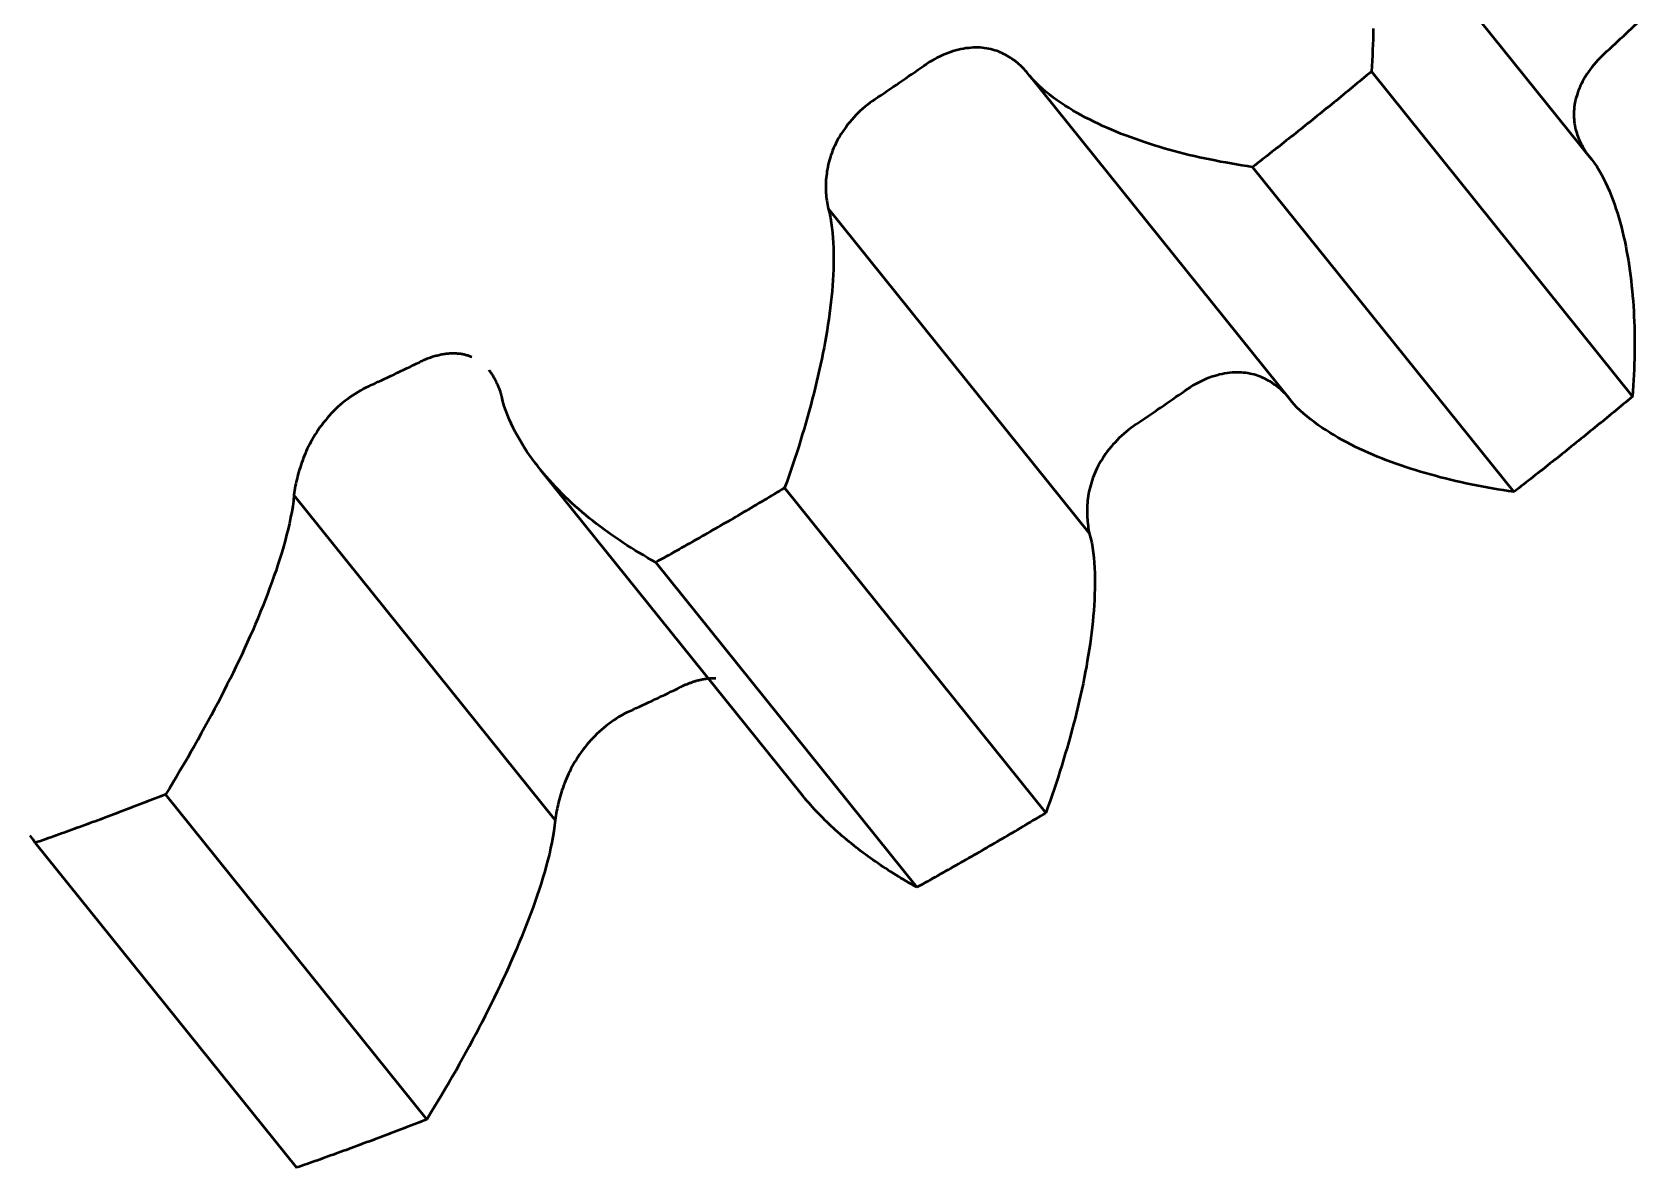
# Model space of a CAD drawing. Header units: inches. Extents: x -122986 to 27550, y -4965 to 6170.
# Drawn here: x 5714.69 to 5733.67, y 766.64 to 779.98 of the extents above; entities that cross this region are included whole.
import ezdxf

# ---------------------------------------------------------------- set-up
doc = ezdxf.new("R2010")
doc.units = ezdxf.units.IN
doc.header["$LTSCALE"] = 2
doc.header["$MEASUREMENT"] = 0
doc.layers.add('1 Đậm', color=7, linetype='Continuous', lineweight=50)

msp = doc.modelspace()

# ---------------------------------------------------------------- linework, layer by layer
at = {"layer": '1 Đậm', "lineweight": 50}
for p, q in [((5733.005, 778.493), (5729.936, 782.311)), ((5730.422, 779.519), (5733.491, 775.701)), ((5726.405, 779.473), (5729.474, 775.655)), ((5729.027, 778.398), (5732.097, 774.58)), ((5724.038, 777.912), (5727.108, 774.094)), ((5720.653, 774.848), (5723.722, 771.03)), ((5723.528, 774.626), (5726.597, 770.807)), ((5717.762, 774.541), (5720.831, 770.723)), ((5722.014, 773.752), (5725.083, 769.933)), ((5716.255, 771.024), (5719.325, 767.206)), ((5714.724, 770.456), (5717.794, 766.638))]:
    msp.add_line(p, q, dxfattribs=at)
for points in [[(5730.444, 780.027), (5730.443, 779.964), (5730.441, 779.901), (5730.439, 779.838), (5730.437, 779.775), (5730.434, 779.711), (5730.43, 779.647), (5730.426, 779.583), (5730.422, 779.519)], [(5726.374, 779.514), (5726.36, 779.53), (5726.346, 779.545), (5726.331, 779.56), (5726.316, 779.575), (5726.3, 779.59), (5726.284, 779.604), (5726.268, 779.618), (5726.252, 779.632), (5726.235, 779.645), (5726.217, 779.658), (5726.199, 779.67), (5726.181, 779.682), (5726.163, 779.694), (5726.144, 779.705), (5726.124, 779.716), (5726.104, 779.726), (5726.084, 779.736), (5726.063, 779.745), (5726.042, 779.754), (5726.02, 779.762), (5725.997, 779.769), (5725.975, 779.776), (5725.951, 779.782), (5725.927, 779.787), (5725.903, 779.792), (5725.878, 779.796), (5725.852, 779.799), (5725.826, 779.801), (5725.799, 779.802), (5725.772, 779.802), (5725.744, 779.802), (5725.716, 779.8), (5725.687, 779.797), (5725.658, 779.794), (5725.628, 779.789), (5725.598, 779.783), (5725.568, 779.776), (5725.537, 779.768), (5725.506, 779.759), (5725.475, 779.749), (5725.444, 779.738), (5725.413, 779.725), (5725.381, 779.712), (5725.35, 779.697), (5725.318, 779.682), (5725.287, 779.665), (5725.256, 779.647), (5725.225, 779.629), (5725.195, 779.609), (5725.165, 779.589)], [(5733.158, 779.729), (5733.132, 779.704), (5733.106, 779.679), (5733.082, 779.653), (5733.058, 779.626), (5733.035, 779.599), (5733.013, 779.572), (5732.992, 779.544), (5732.972, 779.516), (5732.953, 779.488), (5732.935, 779.46), (5732.919, 779.432), (5732.903, 779.404), (5732.889, 779.376), (5732.875, 779.347), (5732.863, 779.319), (5732.852, 779.292), (5732.842, 779.264), (5732.834, 779.236), (5732.826, 779.209), (5732.819, 779.182), (5732.814, 779.155), (5732.809, 779.129), (5732.806, 779.103), (5732.803, 779.077), (5732.801, 779.052), (5732.8, 779.027), (5732.801, 779.003), (5732.801, 778.978), (5732.803, 778.955), (5732.805, 778.931), (5732.809, 778.908), (5732.812, 778.885), (5732.817, 778.863), (5732.822, 778.841), (5732.828, 778.819), (5732.834, 778.798), (5732.841, 778.777), (5732.849, 778.756), (5732.856, 778.736), (5732.865, 778.716), (5732.874, 778.696), (5732.883, 778.677), (5732.893, 778.658), (5732.903, 778.639), (5732.913, 778.62), (5732.924, 778.602), (5732.935, 778.584), (5732.947, 778.566), (5732.959, 778.549), (5732.971, 778.532)], [(5729.027, 778.398), (5728.964, 778.408), (5728.9, 778.418), (5728.837, 778.428), (5728.775, 778.439), (5728.712, 778.45), (5728.65, 778.461), (5728.588, 778.473), (5728.526, 778.485), (5728.465, 778.498), (5728.404, 778.512), (5728.344, 778.525), (5728.283, 778.539), (5728.223, 778.554), (5728.164, 778.569), (5728.105, 778.585), (5728.046, 778.601), (5727.987, 778.617), (5727.929, 778.635), (5727.872, 778.652), (5727.814, 778.67), (5727.758, 778.689), (5727.701, 778.708), (5727.645, 778.728), (5727.59, 778.748), (5727.535, 778.768), (5727.48, 778.79), (5727.426, 778.811), (5727.372, 778.834), (5727.319, 778.857), (5727.266, 778.88), (5727.214, 778.904), (5727.163, 778.929), (5727.112, 778.955), (5727.061, 778.981), (5727.012, 779.008), (5726.963, 779.035), (5726.914, 779.063), (5726.867, 779.092), (5726.82, 779.122), (5726.774, 779.152), (5726.728, 779.184), (5726.684, 779.216), (5726.64, 779.249), (5726.598, 779.283), (5726.557, 779.318), (5726.517, 779.354), (5726.478, 779.392), (5726.441, 779.431), (5726.406, 779.471), (5726.374, 779.514)], [(5730.422, 779.519), (5730.394, 779.496), (5730.366, 779.473), (5730.339, 779.451), (5730.311, 779.428), (5730.284, 779.405), (5730.256, 779.382), (5730.229, 779.359), (5730.201, 779.337), (5730.173, 779.314), (5730.146, 779.291), (5730.118, 779.269), (5730.09, 779.246), (5730.063, 779.223), (5730.035, 779.201), (5730.007, 779.178), (5729.979, 779.156), (5729.952, 779.133), (5729.924, 779.11), (5729.896, 779.088), (5729.868, 779.065), (5729.84, 779.043), (5729.813, 779.02), (5729.785, 778.998), (5729.757, 778.976), (5729.729, 778.953), (5729.701, 778.931), (5729.673, 778.908), (5729.645, 778.886), (5729.617, 778.864), (5729.589, 778.841), (5729.561, 778.819), (5729.533, 778.797), (5729.505, 778.774), (5729.477, 778.752), (5729.449, 778.73), (5729.421, 778.708), (5729.393, 778.685), (5729.365, 778.663), (5729.337, 778.641), (5729.309, 778.619), (5729.281, 778.597), (5729.253, 778.575), (5729.225, 778.553), (5729.197, 778.53), (5729.168, 778.508), (5729.14, 778.486), (5729.112, 778.464), (5729.084, 778.442), (5729.056, 778.42), (5729.027, 778.398)], [(5724.588, 779.193), (5724.558, 779.173), (5724.529, 779.151), (5724.5, 779.129), (5724.472, 779.105), (5724.444, 779.082), (5724.417, 779.057), (5724.39, 779.032), (5724.365, 779.007), (5724.34, 778.98), (5724.316, 778.954), (5724.293, 778.927), (5724.271, 778.9), (5724.25, 778.872), (5724.23, 778.844), (5724.211, 778.816), (5724.192, 778.788), (5724.175, 778.76), (5724.159, 778.732), (5724.143, 778.704), (5724.129, 778.676), (5724.116, 778.647), (5724.103, 778.619), (5724.092, 778.591), (5724.081, 778.563), (5724.071, 778.536), (5724.062, 778.508), (5724.054, 778.481), (5724.047, 778.454), (5724.04, 778.427), (5724.035, 778.4), (5724.03, 778.374), (5724.025, 778.348), (5724.022, 778.321), (5724.019, 778.296), (5724.016, 778.27), (5724.014, 778.245), (5724.013, 778.219), (5724.012, 778.194), (5724.012, 778.17), (5724.012, 778.145), (5724.013, 778.121), (5724.014, 778.097), (5724.016, 778.073), (5724.018, 778.049), (5724.02, 778.026), (5724.023, 778.003), (5724.026, 777.98), (5724.03, 777.957), (5724.034, 777.934), (5724.038, 777.912)], [(5732.971, 778.532), (5733.007, 778.491), (5733.039, 778.449), (5733.069, 778.404), (5733.097, 778.358), (5733.124, 778.311), (5733.149, 778.264), (5733.173, 778.215), (5733.196, 778.165), (5733.218, 778.115), (5733.239, 778.064), (5733.259, 778.013), (5733.278, 777.96), (5733.296, 777.908), (5733.313, 777.854), (5733.329, 777.8), (5733.345, 777.746), (5733.359, 777.691), (5733.373, 777.636), (5733.386, 777.581), (5733.399, 777.525), (5733.41, 777.468), (5733.421, 777.411), (5733.432, 777.354), (5733.441, 777.296), (5733.45, 777.238), (5733.459, 777.18), (5733.466, 777.122), (5733.474, 777.063), (5733.48, 777.003), (5733.486, 776.944), (5733.491, 776.884), (5733.496, 776.824), (5733.5, 776.764), (5733.504, 776.703), (5733.507, 776.642), (5733.51, 776.581), (5733.512, 776.52), (5733.513, 776.458), (5733.514, 776.396), (5733.514, 776.334), (5733.514, 776.272), (5733.514, 776.209), (5733.512, 776.146), (5733.511, 776.083), (5733.509, 776.02), (5733.506, 775.956), (5733.503, 775.893), (5733.499, 775.829), (5733.495, 775.765), (5733.491, 775.701)], [(5724.038, 777.912), (5724.054, 777.858), (5724.066, 777.801), (5724.076, 777.744), (5724.084, 777.686), (5724.091, 777.626), (5724.096, 777.566), (5724.099, 777.506), (5724.102, 777.444), (5724.103, 777.383), (5724.103, 777.321), (5724.102, 777.258), (5724.101, 777.195), (5724.098, 777.131), (5724.094, 777.068), (5724.09, 777.003), (5724.085, 776.939), (5724.079, 776.874), (5724.072, 776.809), (5724.064, 776.744), (5724.056, 776.678), (5724.047, 776.612), (5724.037, 776.546), (5724.026, 776.479), (5724.015, 776.413), (5724.003, 776.346), (5723.991, 776.279), (5723.978, 776.212), (5723.964, 776.144), (5723.95, 776.077), (5723.935, 776.009), (5723.92, 775.941), (5723.904, 775.873), (5723.887, 775.805), (5723.87, 775.737), (5723.852, 775.668), (5723.834, 775.599), (5723.816, 775.531), (5723.796, 775.462), (5723.777, 775.393), (5723.756, 775.323), (5723.736, 775.254), (5723.714, 775.185), (5723.693, 775.115), (5723.67, 775.045), (5723.648, 774.976), (5723.625, 774.906), (5723.601, 774.836), (5723.577, 774.766), (5723.553, 774.696), (5723.528, 774.626)], [(5719.852, 776.165), (5719.843, 776.169), (5719.834, 776.172), (5719.824, 776.176), (5719.814, 776.179), (5719.804, 776.182), (5719.794, 776.185), (5719.784, 776.188), (5719.774, 776.191), (5719.763, 776.193), (5719.752, 776.195), (5719.742, 776.197), (5719.731, 776.199), (5719.72, 776.201), (5719.708, 776.202), (5719.697, 776.203), (5719.686, 776.204), (5719.674, 776.205), (5719.662, 776.206), (5719.65, 776.206), (5719.638, 776.206), (5719.626, 776.206), (5719.614, 776.206), (5719.602, 776.205), (5719.589, 776.205), (5719.577, 776.204), (5719.564, 776.203), (5719.551, 776.201), (5719.538, 776.199), (5719.526, 776.198), (5719.512, 776.195), (5719.499, 776.193), (5719.486, 776.191), (5719.473, 776.188), (5719.46, 776.185), (5719.446, 776.181), (5719.433, 776.178), (5719.419, 776.174), (5719.406, 776.17), (5719.392, 776.166), (5719.378, 776.162), (5719.364, 776.157), (5719.351, 776.152), (5719.337, 776.147), (5719.323, 776.142), (5719.309, 776.136), (5719.295, 776.131), (5719.282, 776.125), (5719.268, 776.118), (5719.254, 776.112), (5719.24, 776.106)], [(5720.207, 775.7), (5720.205, 775.707), (5720.203, 775.714), (5720.201, 775.72), (5720.199, 775.727), (5720.197, 775.734), (5720.195, 775.741), (5720.192, 775.748), (5720.19, 775.754), (5720.188, 775.761), (5720.185, 775.768), (5720.183, 775.774), (5720.181, 775.781), (5720.178, 775.787), (5720.176, 775.794), (5720.173, 775.801), (5720.17, 775.807), (5720.168, 775.814), (5720.165, 775.82), (5720.162, 775.826), (5720.16, 775.833), (5720.157, 775.839), (5720.154, 775.846), (5720.151, 775.852), (5720.148, 775.858), (5720.145, 775.864), (5720.142, 775.871), (5720.139, 775.877), (5720.136, 775.883), (5720.133, 775.889), (5720.129, 775.895), (5720.126, 775.901), (5720.123, 775.907), (5720.119, 775.913), (5720.116, 775.919), (5720.113, 775.925), (5720.109, 775.931), (5720.106, 775.937), (5720.102, 775.943), (5720.098, 775.949), (5720.095, 775.954), (5720.091, 775.96), (5720.087, 775.966), (5720.083, 775.971), (5720.079, 775.977), (5720.075, 775.983), (5720.071, 775.988), (5720.067, 775.994), (5720.063, 775.999), (5720.059, 776.004), (5720.055, 776.01)], [(5729.444, 775.696), (5729.43, 775.712), (5729.415, 775.727), (5729.4, 775.742), (5729.385, 775.757), (5729.37, 775.772), (5729.354, 775.786), (5729.338, 775.8), (5729.321, 775.813), (5729.304, 775.827), (5729.287, 775.84), (5729.269, 775.852), (5729.251, 775.864), (5729.232, 775.876), (5729.213, 775.887), (5729.194, 775.898), (5729.174, 775.908), (5729.153, 775.918), (5729.132, 775.927), (5729.111, 775.936), (5729.089, 775.944), (5729.067, 775.951), (5729.044, 775.958), (5729.021, 775.964), (5728.997, 775.969), (5728.972, 775.974), (5728.947, 775.978), (5728.921, 775.981), (5728.895, 775.983), (5728.868, 775.984), (5728.841, 775.984), (5728.813, 775.984), (5728.785, 775.982), (5728.756, 775.979), (5728.727, 775.976), (5728.698, 775.971), (5728.668, 775.965), (5728.637, 775.958), (5728.607, 775.95), (5728.576, 775.941), (5728.545, 775.931), (5728.513, 775.919), (5728.482, 775.907), (5728.451, 775.894), (5728.419, 775.879), (5728.388, 775.863), (5728.356, 775.847), (5728.325, 775.829), (5728.295, 775.811), (5728.264, 775.791), (5728.234, 775.771)], [(5718.637, 775.82), (5718.605, 775.805), (5718.574, 775.788), (5718.543, 775.771), (5718.512, 775.753), (5718.481, 775.734), (5718.451, 775.714), (5718.421, 775.693), (5718.392, 775.671), (5718.363, 775.649), (5718.334, 775.626), (5718.307, 775.602), (5718.279, 775.578), (5718.253, 775.553), (5718.227, 775.527), (5718.202, 775.501), (5718.178, 775.475), (5718.154, 775.448), (5718.132, 775.421), (5718.11, 775.394), (5718.089, 775.366), (5718.068, 775.339), (5718.049, 775.311), (5718.03, 775.283), (5718.012, 775.255), (5717.995, 775.226), (5717.979, 775.198), (5717.963, 775.17), (5717.948, 775.142), (5717.934, 775.114), (5717.92, 775.086), (5717.907, 775.057), (5717.895, 775.029), (5717.883, 775.001), (5717.872, 774.973), (5717.862, 774.946), (5717.852, 774.918), (5717.843, 774.89), (5717.834, 774.863), (5717.825, 774.835), (5717.817, 774.808), (5717.81, 774.781), (5717.803, 774.754), (5717.796, 774.727), (5717.79, 774.7), (5717.785, 774.673), (5717.779, 774.647), (5717.774, 774.62), (5717.77, 774.594), (5717.766, 774.568), (5717.762, 774.541)], [(5722.014, 773.752), (5721.965, 773.779), (5721.916, 773.807), (5721.868, 773.835), (5721.82, 773.864), (5721.772, 773.893), (5721.725, 773.922), (5721.678, 773.952), (5721.632, 773.982), (5721.586, 774.013), (5721.54, 774.044), (5721.495, 774.075), (5721.45, 774.107), (5721.406, 774.139), (5721.362, 774.172), (5721.319, 774.205), (5721.276, 774.239), (5721.233, 774.273), (5721.191, 774.307), (5721.15, 774.342), (5721.109, 774.377), (5721.068, 774.413), (5721.029, 774.449), (5720.989, 774.486), (5720.95, 774.523), (5720.912, 774.561), (5720.874, 774.599), (5720.837, 774.638), (5720.8, 774.677), (5720.764, 774.717), (5720.729, 774.757), (5720.694, 774.798), (5720.66, 774.839), (5720.627, 774.881), (5720.594, 774.924), (5720.562, 774.967), (5720.531, 775.01), (5720.501, 775.055), (5720.471, 775.099), (5720.443, 775.145), (5720.415, 775.191), (5720.388, 775.238), (5720.362, 775.286), (5720.338, 775.334), (5720.314, 775.383), (5720.292, 775.433), (5720.271, 775.484), (5720.252, 775.536), (5720.234, 775.589), (5720.219, 775.643), (5720.207, 775.7)], [(5733.491, 775.701), (5733.463, 775.678), (5733.436, 775.655), (5733.408, 775.632), (5733.381, 775.61), (5733.353, 775.587), (5733.326, 775.564), (5733.298, 775.541), (5733.27, 775.519), (5733.243, 775.496), (5733.215, 775.473), (5733.187, 775.45), (5733.16, 775.428), (5733.132, 775.405), (5733.104, 775.383), (5733.076, 775.36), (5733.049, 775.337), (5733.021, 775.315), (5732.993, 775.292), (5732.965, 775.27), (5732.938, 775.247), (5732.91, 775.225), (5732.882, 775.202), (5732.854, 775.18), (5732.826, 775.157), (5732.798, 775.135), (5732.77, 775.113), (5732.743, 775.09), (5732.715, 775.068), (5732.687, 775.045), (5732.659, 775.023), (5732.631, 775.001), (5732.603, 774.978), (5732.575, 774.956), (5732.547, 774.934), (5732.519, 774.912), (5732.491, 774.889), (5732.463, 774.867), (5732.435, 774.845), (5732.407, 774.823), (5732.378, 774.801), (5732.35, 774.779), (5732.322, 774.756), (5732.294, 774.734), (5732.266, 774.712), (5732.238, 774.69), (5732.21, 774.668), (5732.181, 774.646), (5732.153, 774.624), (5732.125, 774.602), (5732.097, 774.58)], [(5732.097, 774.58), (5732.033, 774.59), (5731.97, 774.599), (5731.907, 774.61), (5731.844, 774.62), (5731.781, 774.631), (5731.719, 774.643), (5731.657, 774.655), (5731.596, 774.667), (5731.534, 774.68), (5731.474, 774.693), (5731.413, 774.707), (5731.353, 774.721), (5731.293, 774.736), (5731.233, 774.751), (5731.174, 774.767), (5731.115, 774.783), (5731.057, 774.799), (5730.999, 774.816), (5730.941, 774.834), (5730.884, 774.852), (5730.827, 774.871), (5730.771, 774.89), (5730.715, 774.909), (5730.659, 774.929), (5730.604, 774.95), (5730.549, 774.971), (5730.495, 774.993), (5730.441, 775.016), (5730.388, 775.039), (5730.336, 775.062), (5730.283, 775.086), (5730.232, 775.111), (5730.181, 775.136), (5730.131, 775.163), (5730.081, 775.189), (5730.032, 775.217), (5729.984, 775.245), (5729.936, 775.274), (5729.889, 775.304), (5729.843, 775.334), (5729.798, 775.365), (5729.753, 775.398), (5729.71, 775.431), (5729.667, 775.465), (5729.626, 775.5), (5729.586, 775.536), (5729.547, 775.573), (5729.51, 775.612), (5729.476, 775.653), (5729.444, 775.696)], [(5727.658, 775.375), (5727.628, 775.354), (5727.598, 775.333), (5727.569, 775.31), (5727.541, 775.287), (5727.513, 775.263), (5727.486, 775.239), (5727.46, 775.214), (5727.434, 775.188), (5727.41, 775.162), (5727.386, 775.136), (5727.363, 775.109), (5727.341, 775.082), (5727.319, 775.054), (5727.299, 775.026), (5727.28, 774.998), (5727.262, 774.97), (5727.244, 774.942), (5727.228, 774.914), (5727.213, 774.886), (5727.198, 774.857), (5727.185, 774.829), (5727.173, 774.801), (5727.161, 774.773), (5727.15, 774.745), (5727.141, 774.718), (5727.132, 774.69), (5727.124, 774.663), (5727.116, 774.636), (5727.11, 774.609), (5727.104, 774.582), (5727.099, 774.556), (5727.095, 774.529), (5727.091, 774.503), (5727.088, 774.477), (5727.086, 774.452), (5727.084, 774.426), (5727.082, 774.401), (5727.082, 774.376), (5727.081, 774.352), (5727.082, 774.327), (5727.082, 774.303), (5727.083, 774.279), (5727.085, 774.255), (5727.087, 774.231), (5727.09, 774.208), (5727.093, 774.185), (5727.096, 774.162), (5727.099, 774.139), (5727.103, 774.116), (5727.108, 774.094)], [(5723.528, 774.626), (5723.497, 774.608), (5723.467, 774.59), (5723.437, 774.572), (5723.407, 774.554), (5723.377, 774.536), (5723.347, 774.518), (5723.317, 774.5), (5723.286, 774.482), (5723.256, 774.464), (5723.226, 774.446), (5723.196, 774.428), (5723.166, 774.411), (5723.135, 774.393), (5723.105, 774.375), (5723.075, 774.357), (5723.045, 774.34), (5723.015, 774.322), (5722.984, 774.304), (5722.954, 774.287), (5722.924, 774.269), (5722.894, 774.251), (5722.863, 774.234), (5722.833, 774.216), (5722.803, 774.199), (5722.772, 774.181), (5722.742, 774.164), (5722.712, 774.146), (5722.682, 774.129), (5722.651, 774.111), (5722.621, 774.094), (5722.591, 774.077), (5722.56, 774.059), (5722.53, 774.042), (5722.5, 774.025), (5722.469, 774.008), (5722.439, 773.99), (5722.409, 773.973), (5722.378, 773.956), (5722.348, 773.939), (5722.318, 773.922), (5722.287, 773.904), (5722.257, 773.887), (5722.226, 773.87), (5722.196, 773.853), (5722.166, 773.836), (5722.135, 773.819), (5722.105, 773.802), (5722.074, 773.785), (5722.044, 773.768), (5722.014, 773.752)], [(5717.762, 774.541), (5717.757, 774.477), (5717.748, 774.411), (5717.737, 774.345), (5717.724, 774.278), (5717.71, 774.21), (5717.694, 774.142), (5717.677, 774.074), (5717.659, 774.005), (5717.639, 773.936), (5717.619, 773.867), (5717.598, 773.797), (5717.575, 773.728), (5717.552, 773.658), (5717.528, 773.588), (5717.503, 773.518), (5717.477, 773.447), (5717.451, 773.377), (5717.424, 773.306), (5717.396, 773.236), (5717.367, 773.165), (5717.338, 773.094), (5717.308, 773.023), (5717.278, 772.952), (5717.246, 772.881), (5717.215, 772.81), (5717.182, 772.739), (5717.149, 772.667), (5717.116, 772.596), (5717.082, 772.525), (5717.047, 772.453), (5717.012, 772.382), (5716.976, 772.311), (5716.94, 772.239), (5716.904, 772.168), (5716.867, 772.096), (5716.829, 772.025), (5716.791, 771.953), (5716.752, 771.882), (5716.713, 771.81), (5716.674, 771.739), (5716.634, 771.667), (5716.593, 771.596), (5716.552, 771.524), (5716.511, 771.452), (5716.47, 771.381), (5716.427, 771.31), (5716.385, 771.238), (5716.342, 771.167), (5716.299, 771.095), (5716.255, 771.024)], [(5727.108, 774.094), (5727.123, 774.039), (5727.136, 773.983), (5727.146, 773.926), (5727.154, 773.867), (5727.16, 773.808), (5727.165, 773.748), (5727.169, 773.687), (5727.171, 773.626), (5727.172, 773.565), (5727.173, 773.502), (5727.172, 773.44), (5727.17, 773.377), (5727.167, 773.313), (5727.164, 773.249), (5727.159, 773.185), (5727.154, 773.121), (5727.148, 773.056), (5727.141, 772.991), (5727.133, 772.925), (5727.125, 772.86), (5727.116, 772.794), (5727.106, 772.728), (5727.096, 772.661), (5727.084, 772.595), (5727.073, 772.528), (5727.06, 772.461), (5727.047, 772.394), (5727.034, 772.326), (5727.019, 772.259), (5727.005, 772.191), (5726.989, 772.123), (5726.973, 772.055), (5726.957, 771.987), (5726.94, 771.918), (5726.922, 771.85), (5726.904, 771.781), (5726.885, 771.712), (5726.866, 771.643), (5726.846, 771.574), (5726.826, 771.505), (5726.805, 771.436), (5726.784, 771.366), (5726.762, 771.297), (5726.74, 771.227), (5726.717, 771.157), (5726.694, 771.088), (5726.67, 771.018), (5726.646, 770.948), (5726.622, 770.878), (5726.597, 770.807)], [(5722.719, 772.388), (5722.712, 772.388), (5722.704, 772.388), (5722.697, 772.388), (5722.689, 772.388), (5722.681, 772.388), (5722.674, 772.387), (5722.666, 772.387), (5722.658, 772.386), (5722.651, 772.386), (5722.643, 772.385), (5722.635, 772.384), (5722.627, 772.384), (5722.619, 772.383), (5722.611, 772.382), (5722.603, 772.381), (5722.595, 772.379), (5722.587, 772.378), (5722.579, 772.377), (5722.571, 772.375), (5722.563, 772.374), (5722.555, 772.372), (5722.547, 772.37), (5722.538, 772.369), (5722.53, 772.367), (5722.522, 772.365), (5722.513, 772.363), (5722.505, 772.361), (5722.497, 772.358), (5722.488, 772.356), (5722.48, 772.354), (5722.472, 772.351), (5722.463, 772.348), (5722.455, 772.346), (5722.446, 772.343), (5722.438, 772.34), (5722.429, 772.337), (5722.421, 772.334), (5722.412, 772.331), (5722.404, 772.328), (5722.395, 772.325), (5722.387, 772.321), (5722.378, 772.318), (5722.369, 772.314), (5722.361, 772.311), (5722.352, 772.307), (5722.344, 772.303), (5722.335, 772.299), (5722.327, 772.295), (5722.318, 772.291), (5722.31, 772.287)], [(5721.706, 772.001), (5721.675, 771.986), (5721.643, 771.97), (5721.612, 771.953), (5721.581, 771.935), (5721.551, 771.916), (5721.52, 771.896), (5721.49, 771.875), (5721.461, 771.853), (5721.432, 771.831), (5721.404, 771.808), (5721.376, 771.784), (5721.349, 771.759), (5721.322, 771.735), (5721.297, 771.709), (5721.272, 771.683), (5721.247, 771.657), (5721.224, 771.63), (5721.201, 771.603), (5721.179, 771.576), (5721.158, 771.548), (5721.138, 771.52), (5721.118, 771.492), (5721.1, 771.464), (5721.082, 771.436), (5721.065, 771.408), (5721.048, 771.38), (5721.032, 771.352), (5721.017, 771.324), (5721.003, 771.295), (5720.99, 771.267), (5720.977, 771.239), (5720.964, 771.211), (5720.953, 771.183), (5720.942, 771.155), (5720.931, 771.127), (5720.921, 771.1), (5720.912, 771.072), (5720.903, 771.044), (5720.895, 771.017), (5720.887, 770.99), (5720.879, 770.962), (5720.872, 770.935), (5720.866, 770.908), (5720.86, 770.882), (5720.854, 770.855), (5720.849, 770.828), (5720.844, 770.802), (5720.839, 770.776), (5720.835, 770.749), (5720.831, 770.723)], [(5716.255, 771.024), (5716.224, 771.012), (5716.194, 771), (5716.163, 770.988), (5716.132, 770.976), (5716.102, 770.964), (5716.071, 770.952), (5716.04, 770.94), (5716.01, 770.928), (5715.979, 770.917), (5715.948, 770.905), (5715.918, 770.893), (5715.887, 770.881), (5715.856, 770.87), (5715.826, 770.858), (5715.795, 770.846), (5715.765, 770.835), (5715.734, 770.823), (5715.703, 770.811), (5715.673, 770.8), (5715.642, 770.788), (5715.611, 770.777), (5715.581, 770.765), (5715.55, 770.754), (5715.519, 770.743), (5715.489, 770.731), (5715.458, 770.72), (5715.428, 770.708), (5715.397, 770.697), (5715.366, 770.686), (5715.336, 770.675), (5715.305, 770.663), (5715.275, 770.652), (5715.244, 770.641), (5715.213, 770.63), (5715.183, 770.619), (5715.152, 770.608), (5715.122, 770.597), (5715.091, 770.586), (5715.06, 770.575), (5715.03, 770.564), (5714.999, 770.553), (5714.969, 770.542), (5714.938, 770.531), (5714.908, 770.52), (5714.877, 770.509), (5714.847, 770.499), (5714.816, 770.488), (5714.785, 770.477), (5714.755, 770.466), (5714.724, 770.456)], [(5725.083, 769.933), (5725.051, 769.951), (5725.02, 769.969), (5724.989, 769.987), (5724.957, 770.005), (5724.926, 770.023), (5724.895, 770.042), (5724.865, 770.06), (5724.834, 770.079), (5724.804, 770.098), (5724.773, 770.117), (5724.743, 770.136), (5724.713, 770.156), (5724.684, 770.175), (5724.654, 770.195), (5724.625, 770.215), (5724.595, 770.235), (5724.566, 770.255), (5724.537, 770.276), (5724.509, 770.296), (5724.48, 770.317), (5724.452, 770.338), (5724.424, 770.359), (5724.396, 770.381), (5724.368, 770.402), (5724.34, 770.424), (5724.313, 770.446), (5724.286, 770.468), (5724.259, 770.49), (5724.232, 770.513), (5724.206, 770.535), (5724.179, 770.558), (5724.153, 770.581), (5724.127, 770.604), (5724.102, 770.628), (5724.076, 770.651), (5724.051, 770.675), (5724.026, 770.699), (5724.001, 770.723), (5723.976, 770.748), (5723.952, 770.772), (5723.928, 770.797), (5723.904, 770.822), (5723.88, 770.847), (5723.857, 770.873), (5723.834, 770.899), (5723.811, 770.924), (5723.788, 770.95), (5723.766, 770.977), (5723.744, 771.003), (5723.722, 771.03)], [(5726.597, 770.807), (5726.567, 770.789), (5726.537, 770.771), (5726.507, 770.753), (5726.476, 770.735), (5726.446, 770.717), (5726.416, 770.699), (5726.386, 770.682), (5726.356, 770.664), (5726.326, 770.646), (5726.295, 770.628), (5726.265, 770.61), (5726.235, 770.592), (5726.205, 770.575), (5726.175, 770.557), (5726.144, 770.539), (5726.114, 770.521), (5726.084, 770.504), (5726.054, 770.486), (5726.023, 770.468), (5725.993, 770.451), (5725.963, 770.433), (5725.933, 770.416), (5725.902, 770.398), (5725.872, 770.381), (5725.842, 770.363), (5725.812, 770.346), (5725.781, 770.328), (5725.751, 770.311), (5725.721, 770.293), (5725.69, 770.276), (5725.66, 770.259), (5725.63, 770.241), (5725.599, 770.224), (5725.569, 770.207), (5725.539, 770.189), (5725.508, 770.172), (5725.478, 770.155), (5725.448, 770.138), (5725.417, 770.121), (5725.387, 770.103), (5725.357, 770.086), (5725.326, 770.069), (5725.296, 770.052), (5725.265, 770.035), (5725.235, 770.018), (5725.205, 770.001), (5725.174, 769.984), (5725.144, 769.967), (5725.113, 769.95), (5725.083, 769.933)], [(5720.831, 770.723), (5720.826, 770.659), (5720.817, 770.593), (5720.806, 770.526), (5720.794, 770.459), (5720.779, 770.392), (5720.764, 770.324), (5720.746, 770.255), (5720.728, 770.187), (5720.709, 770.118), (5720.688, 770.048), (5720.667, 769.979), (5720.645, 769.909), (5720.621, 769.84), (5720.597, 769.77), (5720.573, 769.699), (5720.547, 769.629), (5720.52, 769.559), (5720.493, 769.488), (5720.465, 769.417), (5720.437, 769.347), (5720.407, 769.276), (5720.378, 769.205), (5720.347, 769.134), (5720.316, 769.063), (5720.284, 768.992), (5720.252, 768.92), (5720.219, 768.849), (5720.185, 768.778), (5720.151, 768.707), (5720.117, 768.635), (5720.081, 768.564), (5720.046, 768.492), (5720.01, 768.421), (5719.973, 768.349), (5719.936, 768.278), (5719.898, 768.206), (5719.86, 768.135), (5719.822, 768.063), (5719.783, 767.992), (5719.743, 767.92), (5719.703, 767.849), (5719.663, 767.777), (5719.622, 767.706), (5719.581, 767.634), (5719.539, 767.563), (5719.497, 767.491), (5719.454, 767.42), (5719.411, 767.348), (5719.368, 767.277), (5719.325, 767.206)], [(5714.724, 770.456), (5714.693, 770.499), (5714.663, 770.543)], [(5719.325, 767.206), (5719.294, 767.194), (5719.263, 767.182), (5719.233, 767.17), (5719.202, 767.158), (5719.171, 767.146), (5719.141, 767.134), (5719.11, 767.122), (5719.079, 767.11), (5719.049, 767.098), (5719.018, 767.087), (5718.987, 767.075), (5718.957, 767.063), (5718.926, 767.051), (5718.895, 767.04), (5718.865, 767.028), (5718.834, 767.016), (5718.803, 767.005), (5718.773, 766.993), (5718.742, 766.982), (5718.711, 766.97), (5718.681, 766.959), (5718.65, 766.947), (5718.619, 766.936), (5718.589, 766.924), (5718.558, 766.913), (5718.528, 766.902), (5718.497, 766.89), (5718.466, 766.879), (5718.436, 766.868), (5718.405, 766.856), (5718.375, 766.845), (5718.344, 766.834), (5718.313, 766.823), (5718.283, 766.812), (5718.252, 766.801), (5718.222, 766.79), (5718.191, 766.779), (5718.16, 766.768), (5718.13, 766.757), (5718.099, 766.746), (5718.069, 766.735), (5718.038, 766.724), (5718.008, 766.713), (5717.977, 766.702), (5717.946, 766.691), (5717.916, 766.68), (5717.885, 766.67), (5717.855, 766.659), (5717.824, 766.648), (5717.794, 766.638)]]:
    msp.add_lwpolyline(points, dxfattribs=at)
for centre, major_axis, start_param, end_param in [((5721.042, 789.759), (-20.946, -16.838), 1.688616, 1.714776), ((5717.973, 793.578), (20.946, 16.838), 4.568409, 4.594569), ((5717.973, 793.578), (20.946, 16.838), 4.30661, 4.33277), ((5721.042, 789.759), (-20.946, -16.838), 1.426817, 1.452977), ((5721.042, 789.759), (-20.946, -16.838), 1.165017, 1.191177)]:
    msp.add_ellipse(centre, major_axis=major_axis, ratio=0.57735, start_param=start_param, end_param=end_param, dxfattribs=at)

doc.saveas('drawing.dxf')
